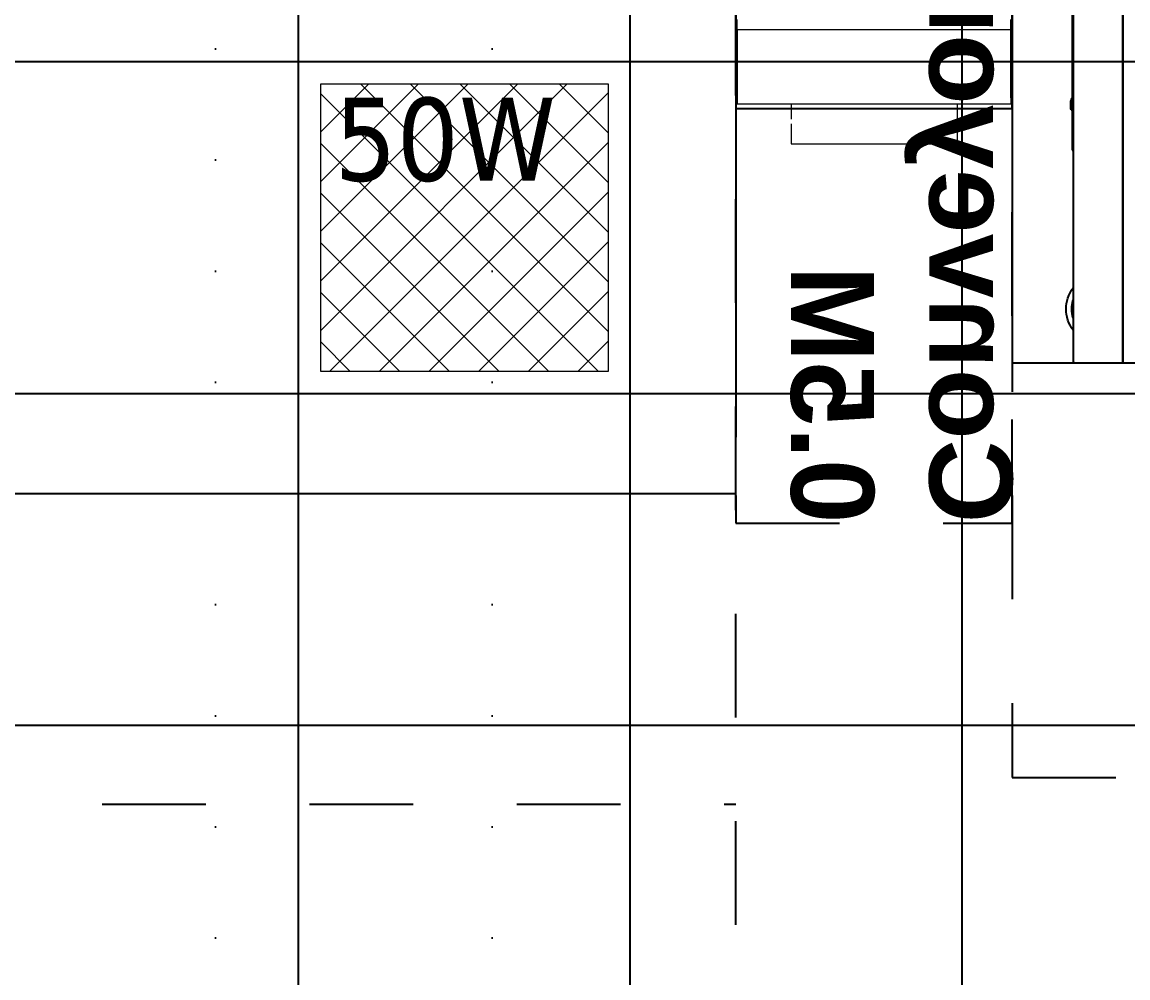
# Model space of a CAD drawing. Header units: centimetres. Extents: x 405564 to 502064, y 46284 to 60634.
# Drawn here: x 456049.7 to 456249.7, y 52476.9 to 52649.7 of the extents above; entities that cross this region are included whole.
import ezdxf
from ezdxf import colors
from ezdxf.entities.mleader import LeaderData, LeaderLine
from ezdxf.math import Vec2, Vec3
from ezdxf.xclip import XClip

# ---------------------------------------------------------------- set-up
doc = ezdxf.new("R2010")
doc.units = ezdxf.units.CM
doc.header["$XCLIPFRAME"] = 0
for name, pattern in [('3+1_3b$0$DASHED', [0.25, 0.125, -0.125]), ('ACAD_ISO07W100', [3, 0, -3]), ('DOT', [0.25, 0, -0.25])]:
    doc.linetypes.add(name, pattern=pattern)
for name, color, linetype in [('---___EB_draft03_cihazlar', 8, 'Continuous'), ('0-KRCN-ASMATAVAN-130426', 8, 'Continuous'), ('AS_DOS_TERAS_UST', 8, 'ACAD_ISO07W100'), ('AS_DUV', 8, 'Continuous'), ('AS_PYZ_BINA', 8, 'Continuous')]:
    doc.layers.add(name, color=color, linetype=linetype)
for name, color, linetype, lineweight in [('0-KRCN-AYDINLATMA-130426', 8, 'Continuous', 9), ('0-KRCN-MİMARİ-220526', 8, 'Continuous', 9), ('OL_Ic', 8, 'Continuous', 9)]:
    doc.layers.add(name, color=color, linetype=linetype, lineweight=lineweight)
doc.styles.add('Kalin02', font='arialbd.ttf')
doc.styles.add('Normal_ITL', font='swissi.ttf')
doc.styles.add('TAHOMA', font='tahoma.ttf')

# ---------------------------------------------------------------- blocks, each defined once
blk = doc.blocks.new('50W 60x60 cm  SIVA ALTI LED ARMATÜR')
at = {"layer": '0-KRCN-AYDINLATMA-130426'}
h = blk.add_hatch(dxfattribs=at)
h.set_pattern_fill('ANSI37', color=256, scale=0.2)
h.paths.add_polyline_path([(-2.6, 2.594), (2.6, 2.594), (2.6, -2.606), (-2.6, -2.606)])
for points in [[(-3, 2.994), (3, 2.994), (3, -3.007), (-3, -3.007)], [(-2.6, 2.594), (2.6, 2.594), (2.6, -2.606), (-2.6, -2.606)]]:
    blk.add_lwpolyline(points, close=True, dxfattribs=at)
at = {"layer": '0-KRCN-AYDINLATMA-130426', "insert": (-2.35, 2.344), "char_height": 1.5, "attachment_point": 1, "style": 'TAHOMA'}
blk.add_mtext_dynamic_manual_height_columns('{\\fTahoma|b0|i0|c162|p34;50W}', width=1.5, gutter_width=1.25, heights=[0], dxfattribs=at)
blk = doc.blocks.new('G$C27E741DA')
at = {"layer": '0-KRCN-AYDINLATMA-130426', "xscale": 10, "yscale": 10, "zscale": 10}
blk.add_blockref('50W 60x60 cm  SIVA ALTI LED ARMATÜR', (18065.68, 5478.55), dxfattribs=at)
blk = doc.blocks.new('AOI')
at = {"layer": '---___EB_draft03_cihazlar', "linetype": 'Continuous'}
for p, q in [((274949.64, -39777.35), (275075.74, -39777.35)), ((274970.09, -39777.19), (275037.49, -39777.19)), ((275028.09, -39777.19), (275028.09, -39777.1)), ((275028.13, -39777.1), (275028.09, -39777.1)), ((275028.13, -39777.01), (275028.13, -39777.19)), ((275028.13, -39777.01), (275028.41, -39777.01)), ((275028.41, -39777.01), (275028.41, -39777.19)), ((275028.45, -39777.11), (275028.41, -39777.11)), ((275028.45, -39777.15), (275028.41, -39777.15)), ((275028.48, -39777.1), (275028.45, -39777.13)), ((275028.45, -39777.11), (275028.45, -39777.19)), ((275028.45, -39777.19), (275028.45, -39777.13)), ((275028.54, -39776.85), (275028.47, -39777.19)), ((275028.48, -39777.15), (275028.48, -39777.1)), ((275028.49, -39777.1), (275028.48, -39777.1)), ((275028.49, -39777.1), (275028.48, -39777.1)), ((275028.54, -39776.85), (275029.99, -39776.85)), ((275030.14, -39777), (275029.99, -39776.85)), ((275030.14, -39777), (275030.14, -39777.19)), ((275037.49, -39777.19), (275037.49, -39777.35)), ((275075.94, -39777.55), (275075.94, -39786.15)), ((275075.74, -39786.35), (274949.64, -39786.35)), ((275075.74, -39786.4), (275003.44, -39786.4)), ((275025.22, -39786.4), (275025.22, -39786.35)), ((275025.33, -39786.35), (275025.33, -39786.4)), ((275026.23, -39786.4), (275026.23, -39786.35)), ((275026.34, -39786.4), (275026.34, -39786.35)), ((275026.49, -39786.4), (275026.49, -39786.35)), ((275027.02, -39786.35), (275027.02, -39786.4)), ((275027.47, -39786.4), (275027.47, -39786.35)), ((275027.84, -39786.4), (275027.84, -39786.35)), ((275028.13, -39786.35), (275028.13, -39786.4)), ((275028.41, -39786.35), (275028.41, -39786.4)), ((275028.44, -39786.4), (275028.44, -39786.35)), ((275030.14, -39786.35), (275030.14, -39786.4)), ((275070.44, -39786.4), (275070.44, -39786.35)), ((275075.94, -39786.6), (275075.94, -39867.1))]:
    blk.add_line(p, q, dxfattribs=at)
at = {"layer": '---___EB_draft03_cihazlar', "color": 1, "linetype": '3+1_3b$0$DASHED', "ltscale": 150}
blk.add_lwpolyline([(274874.94, -39766.35), (275150.94, -39766.35), (275150.94, -39876.35), (274874.94, -39876.35)], close=True, dxfattribs=at)
at = {"layer": '---___EB_draft03_cihazlar', "color": 1}
blk.add_lwpolyline([(274949.94, -39766.35), (275075.94, -39766.35), (275075.94, -39876.35), (274949.94, -39876.35), (274949.94, -39766.35)], dxfattribs=at)
at = {"layer": '---___EB_draft03_cihazlar', "linetype": 'Continuous'}
for centre, radius, start, end in [((275029.39, -39777.35), 0.4, 23.7878, 156.2122), ((275029.39, -39777.35), 0.225, 46.0426, 133.9574), ((275029.39, -39777.35), 0.2, 53.1454, 126.8609), ((275066.19, -39782.6), 6.5, 53.9403, 126.0597), ((275066.19, -39782.6), 5.5, 73.027, 106.9261), ((275075.74, -39777.55), 0.2, 0, 90), ((275066.19, -39782.6), 6.5, 324.1813, 324.7056)]:
    blk.add_arc(centre, radius, start, end, dxfattribs=at)
blk.add_ellipse((275025.84, -39786.68), major_axis=(0.3, 0), ratio=0.999712, start_param=1.231318, end_param=1.910275, dxfattribs=at)
blk = doc.blocks.new('Conveyor0.5M')
at = {"layer": '---___EB_draft03_cihazlar', "linetype": 'Continuous', "lineweight": 15}
for p, q in [((276846.57, -40180.96), (276847.67, -40180.96)), ((276846.57, -40180.98), (276846.57, -40180.96)), ((276846.57, -40181.16), (276846.57, -40180.98)), ((276846.57, -40230.66), (276846.57, -40181.16)), ((276847.67, -40181.16), (276846.57, -40181.16)), ((276847.67, -40180.96), (276854.52, -40180.96)), ((276847.67, -40181.16), (276861.82, -40181.16)), ((276858.79, -40181.16), (276847.67, -40181.16)), ((276854.92, -40180.96), (276854.52, -40180.96)), ((276854.92, -40180.96), (276861.82, -40180.96)), ((276860.02, -40181.16), (276858.86, -40181.16)), ((276860.02, -40230.66), (276860.02, -40181.16)), ((276860.07, -40181.16), (276861.72, -40181.16)), ((276839.37, -40220.91), (276839.37, -40190.91)), ((276839.47, -40190.91), (276839.37, -40190.91)), ((276842.96, -40190.91), (276839.47, -40190.91)), ((276846.57, -40190.91), (276843.78, -40190.91)), ((276839.47, -40220.91), (276839.37, -40220.91)), ((276842.96, -40220.91), (276839.47, -40220.91)), ((276846.57, -40220.91), (276843.78, -40220.91)), ((276846.57, -40230.84), (276846.57, -40230.66)), ((276847.67, -40230.66), (276846.57, -40230.66)), ((276846.57, -40230.86), (276846.57, -40230.84)), ((276847.67, -40230.86), (276846.57, -40230.86)), ((276847.67, -40230.66), (276861.82, -40230.66)), ((276858.79, -40230.66), (276847.67, -40230.66)), ((276847.67, -40230.86), (276854.52, -40230.86)), ((276854.52, -40230.86), (276854.92, -40230.86)), ((276854.92, -40230.86), (276861.82, -40230.86)), ((276860.02, -40230.66), (276858.86, -40230.66)), ((276860.07, -40230.66), (276861.72, -40230.66))]:
    blk.add_line(p, q, dxfattribs=at)
at = {"layer": '---___EB_draft03_cihazlar', "color": 1, "linetype": '3+1_3b$0$DASHED', "ltscale": 150}
blk.add_lwpolyline([(276770.72, -40180.91), (277000.72, -40180.91), (277000.72, -40230.91), (276770.72, -40230.91), (276770.72, -40180.91)], dxfattribs=at)
at = {"layer": '---___EB_draft03_cihazlar', "color": 1}
blk.add_lwpolyline([(276845.72, -40180.91), (276925.72, -40180.91), (276925.72, -40230.91), (276845.72, -40230.91), (276845.72, -40180.91)], dxfattribs=at)
at = {"layer": '---___EB_draft03_cihazlar', "linetype": 'Continuous', "lineweight": 15}
for points, knots in [([(276846.57, -40181), (276846.57, -40181), (276846.57, -40181.02), (276846.57, -40180.99), (276846.57, -40180.96), (276846.57, -40180.96)], [0, 0, 0, 0, 0.052266, 0.883064, 1, 1, 1, 1]), ([(276854.92, -40180.96), (276854.9, -40180.97), (276854.84, -40180.99), (276854.73, -40181.01), (276854.61, -40181), (276854.54, -40180.97), (276854.52, -40180.96)], [0, 0, 0, 0, 0.162259, 0.462444, 0.828584, 1, 1, 1, 1]), ([(276846.57, -40230.86), (276846.57, -40230.86), (276846.57, -40230.83), (276846.57, -40230.8), (276846.57, -40230.81), (276846.57, -40230.81)], [0, 0, 0, 0, 0.116936, 0.947734, 1, 1, 1, 1]), ([(276854.52, -40230.86), (276854.54, -40230.85), (276854.61, -40230.82), (276854.73, -40230.8), (276854.84, -40230.82), (276854.9, -40230.85), (276854.92, -40230.86)], [0, 0, 0, 0, 0.171416, 0.537556, 0.837741, 1, 1, 1, 1])]:
    blk.add_open_spline(points, degree=3, knots=knots, dxfattribs=at)
at = {"layer": '---___EB_draft03_cihazlar', "insert": (276770.72, -40180.91), "char_height": 15, "attachment_point": 1, "style": 'Kalin02'}
blk.add_mtext_dynamic_manual_height_columns('Conveyor \\P0.5M', width=590.7316, gutter_width=750, heights=[137.08], dxfattribs=at)
blk = doc.blocks.new('A$Ca63a641c')
at = {"layer": 'AS_PYZ_BINA'}
ml = blk.add_multileader_mtext('Standard', dxfattribs=at)
ml.set_content('EST boyalı panel çit ve panel çit kapı (AS 51.101)', color=256, style='Normal_ITL')
ml.set_leader_properties()
ml.build(insert=Vec2(0, 0))
ml.multileader.update_dxf_attribs({"dogleg_length": 0.379, "arrow_head_size": 17.04, "scale": 75})
ctx = ml.context
ctx.base_point, ctx.scale, ctx.char_height, ctx.arrow_head_size, ctx.landing_gap_size, ctx.plane_origin = Vec3(140.51, 464.3), 75, 20, 17.04, 14.2, Vec3(92.51, 620.11)
notes = []
notes.append((ctx, [(0, (1, 1, 0), (112.11, 464.3), (1, 0), 28.4, [(0, [(68.5, 410)], 0, [])])]))
ctx.mtext.insert, ctx.mtext.width, ctx.mtext.flow_direction = Vec3(154.71, 477.51), 604.5634, 5
for ctx, leaders in notes:
    for number, flags, end, landing, length, lines in leaders:
        leader = LeaderData()
        leader.index, (leader.has_last_leader_line, leader.has_dogleg_vector, leader.attachment_direction) = number, flags
        leader.last_leader_point, leader.dogleg_vector, leader.dogleg_length = Vec3(end), Vec3(landing), length
        for number, points, colour, breaks in lines:
            line = LeaderLine()
            line.index, line.vertices, line.color, line.breaks = number, Vec3.list(points), colors.encode_raw_color(colour), breaks
            leader.lines.append(line)
        ctx.leaders.append(leader)
blk = doc.blocks.new('A$C85dec720')
at = {"layer": 'OL_Ic'}
blk.add_blockref('A$Ca63a641c', (5315.08, 5344.25, 28.4), dxfattribs=at)
blk = doc.blocks.new('A$C6A10300A')
at = {"layer": '---___EB_draft03_cihazlar', "linetype": '3+1_3b$0$DASHED', "ltscale": 150}
for p, q in [((18114.77, -8147.59), (18114.77, -7824.74)), ((16950.18, -8125.74), (18114.77, -8125.74))]:
    blk.add_line(p, q, dxfattribs=at)
at = {"layer": '---___EB_draft03_cihazlar'}
for p, q in [((18114.82, -8059.36), (18114.82, -7908.36)), ((16950.18, -8069.56), (18114.77, -8069.56))]:
    blk.add_line(p, q, dxfattribs=at)
at = {"layer": 'AS_DOS_TERAS_UST', "linetype": 'DOT', "ltscale": 80}
for p, q in [((18020.68, -8451.45), (18020.68, -7201.45)), ((18070.68, -8451.45), (18070.68, -7201.45))]:
    blk.add_line(p, q, dxfattribs=at)
at = {"layer": '---___EB_draft03_cihazlar', "xscale": -1}
for name, p, rotation in [('Conveyor0.5M', (58345.68, -284845.68), 270), ('AOI', (-21601.58, 267029.98), 89.99999999999997)]:
    blk.add_blockref(name, p, dxfattribs=dict(at, rotation=rotation))
at = {"layer": 'AS_DUV'}
ref = blk.add_blockref('A$C85dec720', (28900.96, -17748.98), dxfattribs=dict(at, rotation=105.0255580063709))
XClip(ref).set_block_clipping_path([(6220.3367769278, 6783.7313721173), (4126.4071464743, -1017.0000000052), (7354.8298234051, -1883.5969356479), (9448.7594538586, 5917.1344364745)])

msp = doc.modelspace()

# ---------------------------------------------------------------- linework, layer by layer
at = {"layer": '0-KRCN-ASMATAVAN-130426'}
for p, q in [((456099.75, 52222.56), (456099.75, 53422.56)), ((456159.75, 52222.56), (456159.75, 53422.56)), ((456219.75, 52222.56), (456219.75, 53422.56)), ((455859.75, 52642.56), (456579.75, 52642.56)), ((455859.75, 52582.56), (456579.75, 52582.56)), ((455859.75, 52522.56), (456579.75, 52522.56))]:
    msp.add_line(p, q, dxfattribs=at)

# ---------------------------------------------------------------- block references
at = {"layer": '0-KRCN-AYDINLATMA-130426'}
msp.add_blockref('G$C27E741DA', (438064.07, 47134.02), dxfattribs=at)

# ---------------------------------------------------------------- next in the draw order: block references
at = {"layer": '0-KRCN-MİMARİ-220526'}
msp.add_blockref('A$C6A10300A', (438064.07, 60634.02), dxfattribs=at)

doc.saveas('drawing.dxf')
